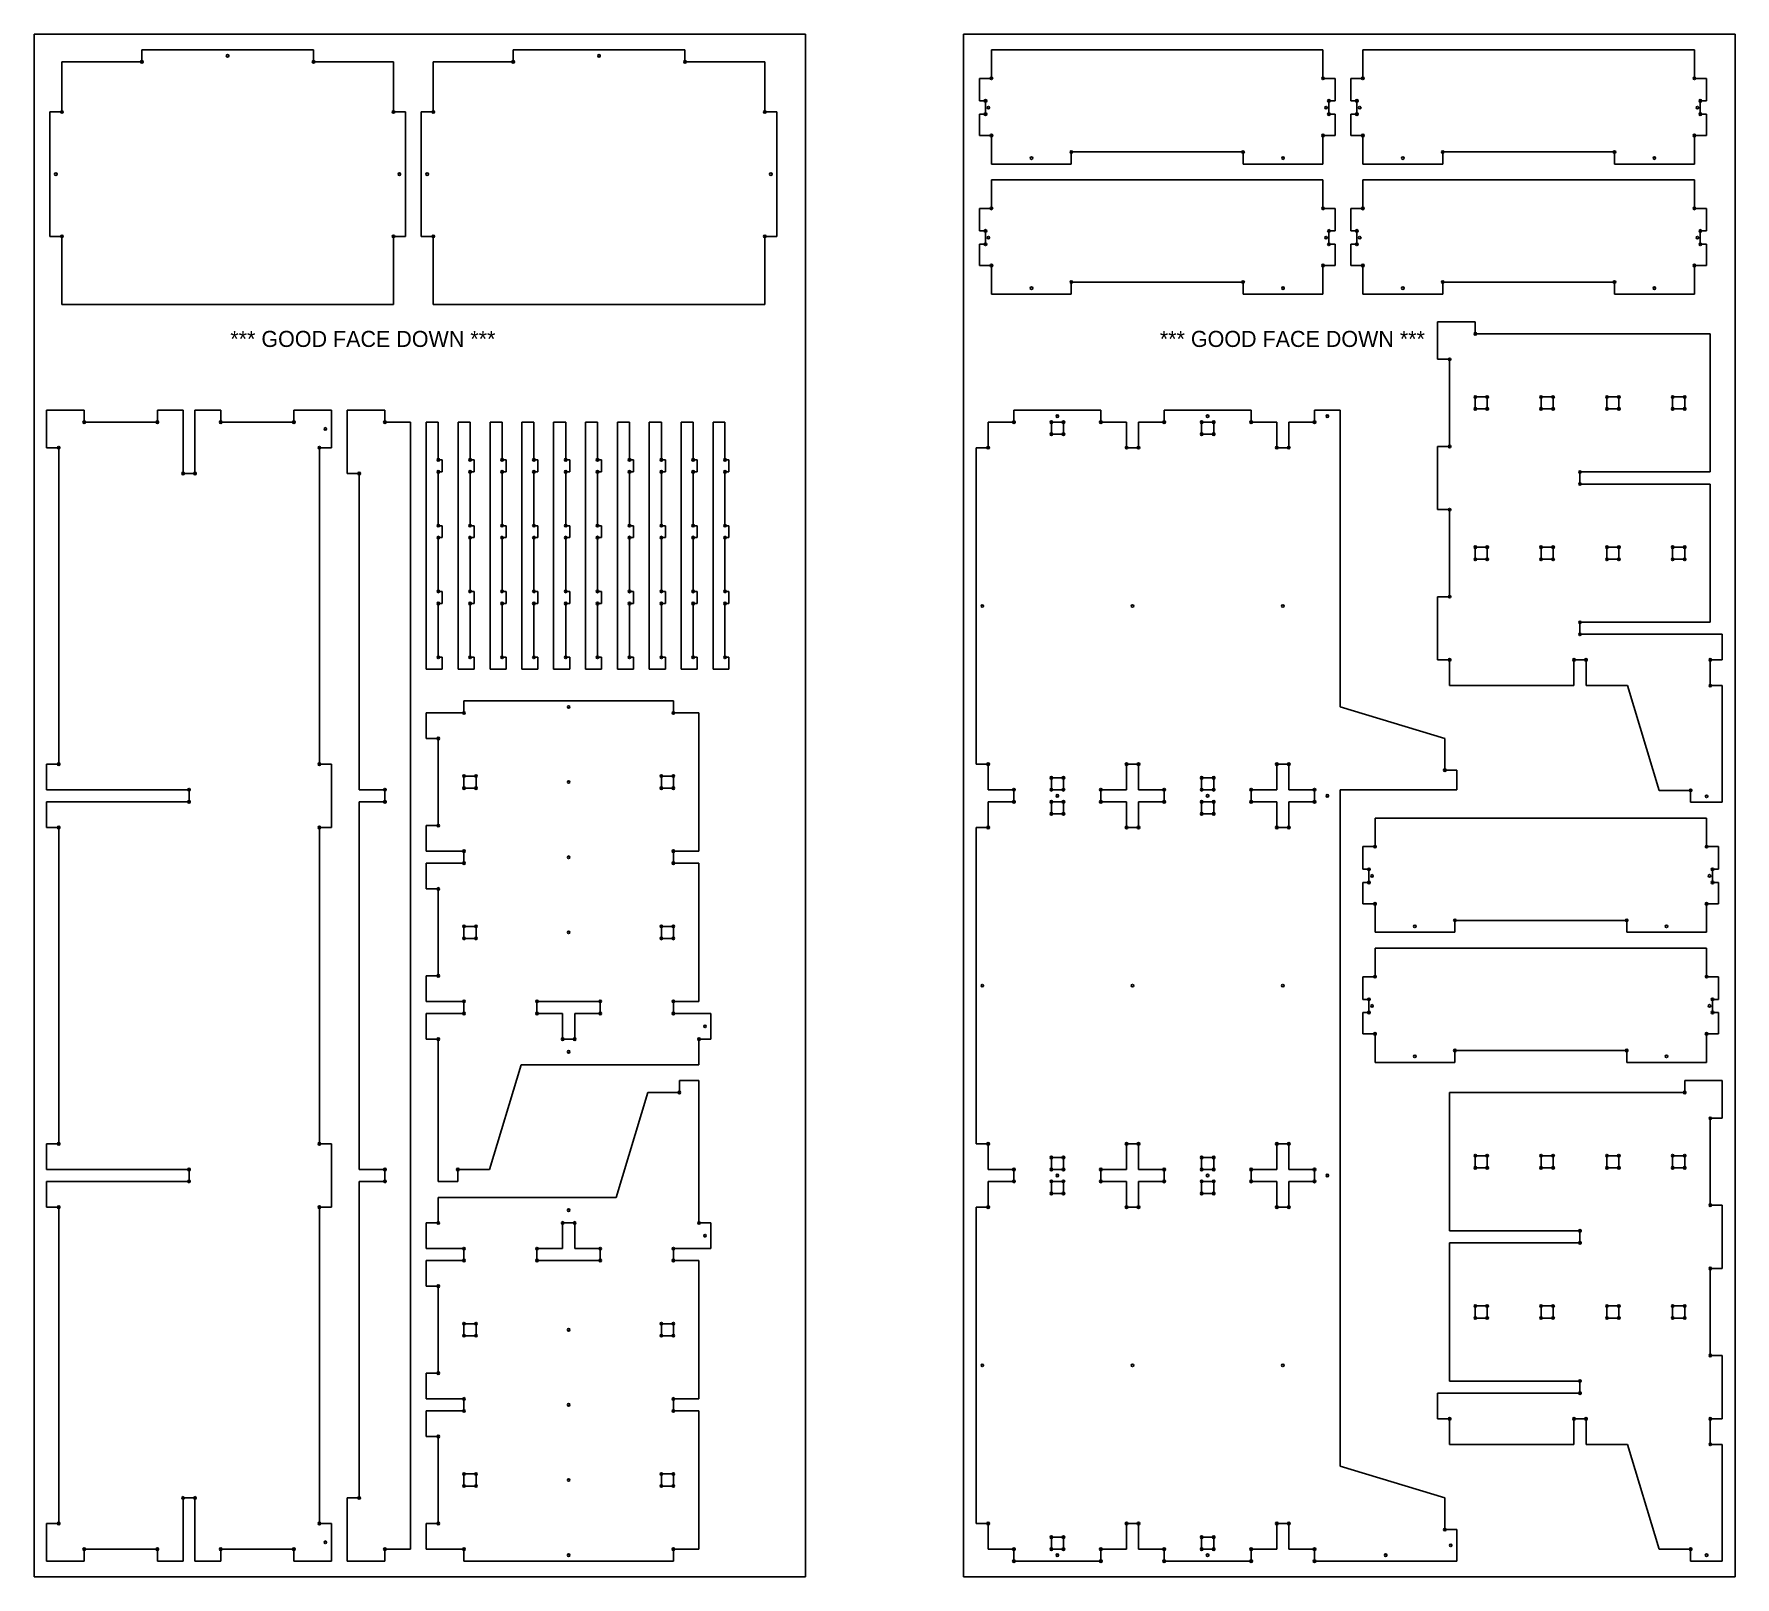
# Model space of a CAD drawing. Header units: millimetres. Extents: x 0 to 222, y 0 to 135.
# Drawn here: x 115.7 to 221.5, y 0 to 96 of the extents above; entities that cross this region are included whole.
import ezdxf

# ---------------------------------------------------------------- set-up
doc = ezdxf.new("R2010")
doc.units = ezdxf.units.MM
doc.layers.get('0').update_dxf_attribs({"true_color": 0xffffff})
doc.layers.add('000_NOTES', color=6, linetype='Continuous')
doc.layers.add('CUT_THRU-HOLE-FASTENER', color=4, linetype='Continuous')
for name, color, linetype, true_color in [('CUT_THRU', 5, 'Continuous', 0x0000ff), ('CUT_THRU-HOLE', 1, 'Continuous', 0xff0000), ('CUT_THRU-INSIDE', 96, 'Continuous', 0x008000)]:
    doc.layers.add(name, color=color, linetype=linetype, true_color=true_color)

# ---------------------------------------------------------------- blocks, each defined once
blk = doc.blocks.new('circle_hole_4mm')
at = {"extrusion": (-2e-16, 9.8e-15, -1)}
blk.add_circle((0, 0), 0.0787, dxfattribs=at)

msp = doc.modelspace()

# ---------------------------------------------------------------- linework, layer by layer
at = {"layer": '000_NOTES'}
for p, q in [((115.69, 96), (115.69, 0)), ((163.69, 96), (115.69, 96)), ((163.69, 0), (163.69, 96)), ((173.53, 96), (173.53, 0)), ((221.53, 96), (173.53, 96)), ((221.53, 0), (221.53, 96)), ((115.69, 0), (163.69, 0)), ((173.53, 0), (221.53, 0))]:
    msp.add_line(p, q, dxfattribs=at)
at = {"layer": 'CUT_THRU'}
for p, q in [((117.42, 94.27), (122.39, 94.27)), ((117.42, 91.15), (117.42, 94.27)), ((122.39, 94.27), (122.39, 95.02)), ((122.39, 95.02), (133.08, 95.02)), ((133.08, 95.02), (133.08, 94.27)), ((133.08, 94.27), (138.05, 94.27)), ((138.05, 94.27), (138.05, 91.15)), ((140.53, 94.27), (145.5, 94.27)), ((140.53, 91.15), (140.53, 94.27)), ((145.5, 94.27), (145.5, 95.02)), ((145.5, 95.02), (156.19, 95.02)), ((156.19, 95.02), (156.19, 94.27)), ((156.19, 94.27), (161.16, 94.27)), ((161.16, 94.27), (161.16, 91.15)), ((175.26, 95.02), (195.89, 95.02)), ((175.26, 93.24), (175.26, 95.02)), ((195.89, 95.02), (195.89, 93.24)), ((198.37, 95.02), (219, 95.02)), ((198.37, 93.24), (198.37, 95.02)), ((219, 95.02), (219, 93.24)), ((174.51, 93.24), (175.26, 93.24)), ((174.51, 91.84), (174.51, 93.24)), ((195.89, 93.24), (196.64, 93.24)), ((196.64, 93.24), (196.64, 91.84)), ((197.62, 93.24), (198.37, 93.24)), ((197.62, 91.84), (197.62, 93.24)), ((219, 93.24), (219.75, 93.24)), ((219.75, 93.24), (219.75, 91.84)), ((116.67, 91.15), (117.42, 91.15)), ((116.67, 83.41), (116.67, 91.15)), ((138.05, 91.15), (138.8, 91.15)), ((138.8, 91.15), (138.8, 83.41)), ((139.78, 91.15), (140.53, 91.15)), ((139.78, 83.41), (139.78, 91.15)), ((161.16, 91.15), (161.91, 91.15)), ((161.91, 91.15), (161.91, 83.41)), ((174.51, 91.84), (174.89, 91.84)), ((174.89, 91.84), (174.89, 91.01)), ((196.26, 91.01), (196.26, 91.84)), ((196.26, 91.84), (196.64, 91.84)), ((197.62, 91.84), (198, 91.84)), ((198, 91.84), (198, 91.01)), ((219.37, 91.01), (219.37, 91.84)), ((219.37, 91.84), (219.75, 91.84)), ((174.51, 89.69), (174.51, 91.01)), ((174.89, 91.01), (174.51, 91.01)), ((196.64, 91.01), (196.26, 91.01)), ((196.64, 91.01), (196.64, 89.69)), ((197.62, 89.69), (197.62, 91.01)), ((198, 91.01), (197.62, 91.01)), ((219.75, 91.01), (219.37, 91.01)), ((219.75, 91.01), (219.75, 89.69)), ((175.26, 89.69), (174.51, 89.69)), ((175.26, 87.91), (175.26, 89.69)), ((196.64, 89.69), (195.89, 89.69)), ((195.89, 89.69), (195.89, 87.91)), ((198.37, 89.69), (197.62, 89.69)), ((198.37, 87.91), (198.37, 89.69)), ((219.75, 89.69), (219, 89.69)), ((219, 89.69), (219, 87.91)), ((180.23, 87.91), (175.26, 87.91)), ((180.23, 88.66), (180.23, 87.91)), ((190.92, 88.66), (180.23, 88.66)), ((190.92, 87.91), (190.92, 88.66)), ((195.89, 87.91), (190.92, 87.91)), ((203.34, 87.91), (198.37, 87.91)), ((203.34, 88.66), (203.34, 87.91)), ((214.03, 88.66), (203.34, 88.66)), ((214.03, 87.91), (214.03, 88.66)), ((219, 87.91), (214.03, 87.91)), ((175.26, 86.93), (195.89, 86.93)), ((175.26, 85.15), (175.26, 86.93)), ((195.89, 86.93), (195.89, 85.15)), ((198.37, 86.93), (219, 86.93)), ((198.37, 85.15), (198.37, 86.93)), ((219, 86.93), (219, 85.15)), ((174.51, 85.15), (175.26, 85.15)), ((174.51, 83.75), (174.51, 85.15)), ((195.89, 85.15), (196.64, 85.15)), ((196.64, 85.15), (196.64, 83.75)), ((197.62, 85.15), (198.37, 85.15)), ((197.62, 83.75), (197.62, 85.15)), ((219, 85.15), (219.75, 85.15)), ((219.75, 85.15), (219.75, 83.75)), ((174.51, 83.75), (174.89, 83.75)), ((174.89, 83.75), (174.89, 82.92)), ((196.26, 82.92), (196.26, 83.75)), ((196.26, 83.75), (196.64, 83.75)), ((197.62, 83.75), (198, 83.75)), ((198, 83.75), (198, 82.92)), ((219.37, 82.92), (219.37, 83.75)), ((219.37, 83.75), (219.75, 83.75)), ((117.42, 83.41), (116.67, 83.41)), ((117.42, 79.17), (117.42, 83.41)), ((138.05, 83.41), (138.05, 79.17)), ((138.8, 83.41), (138.05, 83.41)), ((140.53, 83.41), (139.78, 83.41)), ((140.53, 79.17), (140.53, 83.41)), ((161.16, 83.41), (161.16, 79.17)), ((161.91, 83.41), (161.16, 83.41)), ((174.51, 81.6), (174.51, 82.92)), ((174.89, 82.92), (174.51, 82.92)), ((196.64, 82.92), (196.26, 82.92)), ((196.64, 82.92), (196.64, 81.6)), ((197.62, 81.6), (197.62, 82.92)), ((198, 82.92), (197.62, 82.92)), ((219.75, 82.92), (219.37, 82.92)), ((219.75, 82.92), (219.75, 81.6)), ((175.26, 81.6), (174.51, 81.6)), ((175.26, 79.82), (175.26, 81.6)), ((196.64, 81.6), (195.89, 81.6)), ((195.89, 81.6), (195.89, 79.82)), ((198.37, 81.6), (197.62, 81.6)), ((198.37, 79.82), (198.37, 81.6)), ((219.75, 81.6), (219, 81.6)), ((219, 81.6), (219, 79.82)), ((180.23, 80.57), (180.23, 79.82)), ((190.92, 80.57), (180.23, 80.57)), ((190.92, 79.82), (190.92, 80.57)), ((203.34, 80.57), (203.34, 79.82)), ((214.03, 80.57), (203.34, 80.57)), ((214.03, 79.82), (214.03, 80.57)), ((180.23, 79.82), (175.26, 79.82)), ((195.89, 79.82), (190.92, 79.82)), ((203.34, 79.82), (198.37, 79.82)), ((219, 79.82), (214.03, 79.82)), ((138.05, 79.17), (117.42, 79.17)), ((161.16, 79.17), (140.53, 79.17)), ((203.02, 78.1), (205.37, 78.1)), ((203.02, 75.76), (203.02, 78.1)), ((205.37, 78.1), (205.37, 77.35)), ((205.37, 77.35), (219.99, 77.35)), ((219.99, 77.35), (219.99, 68.75)), ((203.77, 75.76), (203.02, 75.76)), ((203.77, 75.76), (203.77, 70.34)), ((116.47, 70.26), (116.47, 72.6)), ((116.47, 72.6), (118.81, 72.6)), ((118.81, 72.6), (118.81, 71.85)), ((123.36, 71.85), (123.36, 72.6)), ((123.36, 72.6), (124.96, 72.6)), ((124.96, 72.6), (124.96, 68.66)), ((125.7, 72.6), (127.3, 72.6)), ((125.7, 68.66), (125.7, 72.6)), ((127.3, 71.85), (127.3, 72.6)), ((131.85, 72.6), (134.19, 72.6)), ((131.85, 71.85), (131.85, 72.6)), ((134.19, 72.6), (134.19, 70.26)), ((135.17, 68.66), (135.17, 72.6)), ((135.17, 72.6), (137.52, 72.6)), ((137.52, 72.6), (137.52, 71.85)), ((176.66, 71.85, 0), (176.66, 72.6, 0)), ((176.66, 72.6, 0), (182.07, 72.6, 0)), ((182.07, 72.6, 0), (182.07, 71.85, 0)), ((186.01, 72.6, 0), (191.42, 72.6, 0)), ((186.01, 71.85, 0), (186.01, 72.6, 0)), ((191.42, 72.6, 0), (191.42, 71.85, 0)), ((195.36, 71.85, 0), (195.36, 72.6, 0)), ((195.36, 72.6, 0), (196.95, 72.6, 0)), ((196.95, 72.6, 0), (196.95, 54.13, 0)), ((118.81, 71.85), (123.36, 71.85)), ((127.3, 71.85), (131.85, 71.85)), ((137.52, 71.85), (139.11, 71.85)), ((139.11, 71.85), (139.11, 1.73)), ((140.84, 71.85, 0), (140.09, 71.85, 0)), ((140.09, 71.85, 0), (140.09, 56.48, 0)), ((140.84, 71.85, 0), (140.84, 69.51, 0)), ((142.82, 71.85, 0), (142.08, 71.85, 0)), ((142.08, 71.85, 0), (142.08, 56.48, 0)), ((142.82, 71.85, 0), (142.82, 69.51, 0)), ((144.81, 71.85, 0), (144.06, 71.85, 0)), ((144.06, 71.85, 0), (144.06, 56.48, 0)), ((144.81, 71.85, 0), (144.81, 69.51, 0)), ((146.79, 71.85, 0), (146.04, 71.85)), ((146.04, 71.85), (146.04, 56.48)), ((146.79, 71.85, 0), (146.79, 69.51, 0)), ((148.77, 71.85, 0), (148.02, 71.85)), ((148.02, 71.85), (148.02, 56.48)), ((148.77, 71.85, 0), (148.77, 69.51, 0)), ((150.75, 71.85, 0), (150.01, 71.85)), ((150.01, 71.85), (150.01, 56.48)), ((150.75, 71.85, 0), (150.75, 69.51)), ((152.74, 71.85), (151.99, 71.85)), ((151.99, 71.85), (151.99, 56.48)), ((152.74, 71.85), (152.74, 69.51)), ((154.72, 71.85), (153.97, 71.85, 0)), ((153.97, 71.85, 0), (153.97, 56.48, 0)), ((154.72, 71.85), (154.72, 69.51)), ((156.7, 71.85), (155.95, 71.85, 0)), ((155.95, 71.85, 0), (155.95, 56.48, 0)), ((156.7, 71.85), (156.7, 69.51)), ((158.68, 71.85), (157.94, 71.85, 0)), ((157.94, 71.85, 0), (157.94, 56.48, 0)), ((158.68, 71.85), (158.68, 69.51, 0)), ((175.06, 70.26, 0), (175.06, 71.85, 0)), ((175.06, 71.85, 0), (176.66, 71.85, 0)), ((183.67, 71.85, 0), (182.07, 71.85, 0)), ((183.67, 71.85, 0), (183.67, 70.26, 0)), ((184.41, 70.26, 0), (184.41, 71.85, 0)), ((184.41, 71.85, 0), (186.01, 71.85, 0)), ((193.02, 71.85, 0), (191.42, 71.85, 0)), ((193.02, 71.85, 0), (193.02, 70.26, 0)), ((193.76, 70.26, 0), (193.76, 71.85, 0)), ((193.76, 71.85, 0), (195.36, 71.85, 0)), ((117.22, 70.26), (116.47, 70.26)), ((117.22, 50.57), (117.22, 70.26)), ((134.19, 70.26), (133.44, 70.26)), ((133.44, 70.26), (133.44, 50.57)), ((174.31, 50.57, 0), (174.31, 70.26, 0)), ((174.31, 70.26, 0), (175.06, 70.26, 0)), ((183.67, 70.26, 0), (184.41, 70.26, 0)), ((193.02, 70.26, 0), (193.76, 70.26, 0)), ((203.02, 66.41), (203.02, 70.34)), ((203.02, 70.34), (203.77, 70.34)), ((140.84, 69.51, 0), (141.09, 69.51, 0)), ((141.09, 69.51, 0), (141.09, 68.76, 0)), ((142.82, 69.51, 0), (143.07, 69.51, 0)), ((143.07, 69.51, 0), (143.07, 68.76, 0)), ((144.81, 69.51, 0), (145.06, 69.51, 0)), ((145.06, 69.51, 0), (145.06, 68.76, 0)), ((146.79, 69.51, 0), (147.04, 69.51, 0)), ((147.04, 69.51, 0), (147.04, 68.76, 0)), ((148.77, 69.51, 0), (149.02, 69.51, 0)), ((149.02, 69.51, 0), (149.02, 68.76, 0)), ((150.75, 69.51), (151, 69.51, 0)), ((151, 69.51, 0), (151, 68.76, 0)), ((152.74, 69.51), (152.99, 69.51)), ((152.99, 69.51), (152.99, 68.76)), ((154.72, 69.51), (154.97, 69.51)), ((154.97, 69.51), (154.97, 68.76)), ((156.7, 69.51), (156.95, 69.51)), ((156.95, 69.51), (156.95, 68.76)), ((158.68, 69.51, 0), (158.93, 69.51)), ((158.93, 69.51), (158.93, 68.76)), ((124.96, 68.66), (125.7, 68.66)), ((135.92, 68.66), (135.17, 68.66)), ((135.92, 48.98), (135.92, 68.66)), ((140.84, 68.76, 0), (141.09, 68.76, 0)), ((140.84, 68.76, 0), (140.84, 65.41, 0)), ((142.82, 68.76, 0), (143.07, 68.76, 0)), ((142.82, 68.76, 0), (142.82, 65.41, 0)), ((144.81, 68.76, 0), (145.06, 68.76, 0)), ((144.81, 68.76, 0), (144.81, 65.41, 0)), ((146.79, 68.76, 0), (147.04, 68.76, 0)), ((146.79, 68.76, 0), (146.79, 65.41, 0)), ((148.77, 68.76, 0), (149.02, 68.76, 0)), ((148.77, 68.76, 0), (148.77, 65.41, 0)), ((150.75, 68.76), (151, 68.76, 0)), ((150.75, 68.76), (150.75, 65.41)), ((152.74, 68.76), (152.99, 68.76)), ((152.74, 68.76), (152.74, 65.41)), ((154.72, 68.76), (154.97, 68.76)), ((154.72, 68.76), (154.72, 65.41)), ((156.7, 68.76), (156.95, 68.76)), ((156.7, 68.76), (156.7, 65.41)), ((158.68, 68.76, 0), (158.93, 68.76)), ((158.68, 68.76, 0), (158.68, 65.41, 0)), ((211.88, 68.75), (211.88, 68)), ((219.99, 68.75), (211.88, 68.75)), ((211.88, 68), (219.99, 68)), ((219.99, 68), (219.99, 59.4)), ((203.02, 66.41), (203.77, 66.41)), ((203.77, 60.99), (203.77, 66.41)), ((140.84, 65.41, 0), (141.09, 65.41, 0)), ((140.84, 64.67, 0), (141.09, 64.67, 0)), ((140.84, 64.67, 0), (140.84, 61.32, 0)), ((141.09, 65.41, 0), (141.09, 64.67, 0)), ((142.82, 65.41, 0), (143.07, 65.41, 0)), ((142.82, 64.67, 0), (143.07, 64.67, 0)), ((142.82, 64.67, 0), (142.82, 61.32, 0)), ((143.07, 65.41, 0), (143.07, 64.67, 0)), ((144.81, 65.41, 0), (145.06, 65.41, 0)), ((144.81, 64.67, 0), (145.06, 64.67, 0)), ((144.81, 64.67, 0), (144.81, 61.32, 0)), ((145.06, 65.41, 0), (145.06, 64.67, 0)), ((146.79, 65.41, 0), (147.04, 65.41, 0)), ((146.79, 64.67, 0), (147.04, 64.67, 0)), ((146.79, 64.67, 0), (146.79, 61.32, 0)), ((147.04, 65.41, 0), (147.04, 64.67, 0)), ((148.77, 65.41, 0), (149.02, 65.41, 0)), ((148.77, 64.67, 0), (149.02, 64.67, 0)), ((148.77, 64.67, 0), (148.77, 61.32)), ((149.02, 65.41, 0), (149.02, 64.67, 0)), ((150.75, 65.41), (151, 65.41, 0)), ((150.75, 64.67), (151, 64.67, 0)), ((150.75, 64.67), (150.75, 61.32)), ((151, 65.41, 0), (151, 64.67, 0)), ((152.74, 65.41), (152.99, 65.41)), ((152.74, 64.67), (152.99, 64.67)), ((152.74, 64.67), (152.74, 61.32)), ((152.99, 65.41), (152.99, 64.67)), ((154.72, 65.41), (154.97, 65.41)), ((154.72, 64.67), (154.97, 64.67)), ((154.72, 64.67), (154.72, 61.32)), ((154.97, 65.41), (154.97, 64.67)), ((156.7, 65.41), (156.95, 65.41)), ((156.7, 64.67), (156.95, 64.67)), ((156.7, 64.67), (156.7, 61.32, 0)), ((156.95, 65.41), (156.95, 64.67)), ((158.68, 65.41, 0), (158.93, 65.41)), ((158.68, 64.67, 0), (158.93, 64.67)), ((158.68, 64.67, 0), (158.68, 61.32, 0)), ((158.93, 65.41), (158.93, 64.67)), ((140.84, 61.32, 0), (141.09, 61.32, 0)), ((140.84, 60.57, 0), (141.09, 60.57, 0)), ((140.84, 60.57, 0), (140.84, 57.22, 0)), ((141.09, 61.32, 0), (141.09, 60.57, 0)), ((142.82, 61.32, 0), (143.07, 61.32, 0)), ((142.82, 60.57, 0), (143.07, 60.57, 0)), ((142.82, 60.57, 0), (142.82, 57.22)), ((143.07, 61.32, 0), (143.07, 60.57, 0)), ((144.81, 61.32, 0), (145.06, 61.32, 0)), ((144.81, 60.57, 0), (145.06, 60.57, 0)), ((144.81, 60.57, 0), (144.81, 57.22)), ((145.06, 61.32, 0), (145.06, 60.57, 0)), ((146.79, 61.32, 0), (147.04, 61.32, 0)), ((146.79, 60.57, 0), (147.04, 60.57, 0)), ((146.79, 60.57, 0), (146.79, 57.22)), ((147.04, 61.32, 0), (147.04, 60.57, 0)), ((148.77, 61.32), (149.02, 61.32, 0)), ((148.77, 60.57), (149.02, 60.57, 0)), ((148.77, 60.57), (148.77, 57.22)), ((149.02, 61.32, 0), (149.02, 60.57, 0)), ((150.75, 61.32), (151, 61.32)), ((150.75, 60.57), (151, 60.57)), ((150.75, 60.57), (150.75, 57.22, 0)), ((151, 61.32), (151, 60.57)), ((152.74, 61.32), (152.99, 61.32)), ((152.74, 60.57), (152.99, 60.57)), ((152.74, 60.57), (152.74, 57.22, 0)), ((152.99, 61.32), (152.99, 60.57)), ((154.72, 61.32), (154.97, 61.32)), ((154.72, 60.57), (154.97, 60.57)), ((154.72, 60.57), (154.72, 57.22, 0)), ((154.97, 61.32), (154.97, 60.57)), ((156.7, 61.32, 0), (156.95, 61.32)), ((156.7, 60.57, 0), (156.95, 60.57)), ((156.7, 60.57, 0), (156.7, 57.22, 0)), ((156.95, 61.32), (156.95, 60.57)), ((158.68, 61.32, 0), (158.93, 61.32, 0)), ((158.68, 60.57, 0), (158.93, 60.57, 0)), ((158.68, 60.57, 0), (158.68, 57.22, 0)), ((158.93, 61.32, 0), (158.93, 60.57, 0)), ((203.02, 57.06), (203.02, 60.99)), ((203.02, 60.99), (203.77, 60.99)), ((211.88, 59.4), (211.88, 58.65)), ((219.99, 59.4), (211.88, 59.4)), ((211.88, 58.65), (220.74, 58.65, 0)), ((220.74, 58.65, 0), (220.74, 57.06, 0)), ((140.84, 57.22, 0), (141.09, 57.22, 0)), ((141.09, 57.22, 0), (141.09, 56.48, 0)), ((142.82, 57.22), (143.07, 57.22, 0)), ((143.07, 57.22, 0), (143.07, 56.48, 0)), ((144.81, 57.22), (145.06, 57.22)), ((145.06, 57.22), (145.06, 56.48)), ((146.79, 57.22), (147.04, 57.22)), ((147.04, 57.22), (147.04, 56.48)), ((148.77, 57.22), (149.02, 57.22)), ((149.02, 57.22), (149.02, 56.48)), ((150.75, 57.22, 0), (151, 57.22)), ((151, 57.22), (151, 56.48)), ((152.74, 57.22, 0), (152.99, 57.22, 0)), ((152.99, 57.22, 0), (152.99, 56.48, 0)), ((154.72, 57.22, 0), (154.97, 57.22, 0)), ((154.97, 57.22, 0), (154.97, 56.48, 0)), ((156.7, 57.22, 0), (156.95, 57.22, 0)), ((156.95, 57.22, 0), (156.95, 56.48, 0)), ((158.68, 57.22, 0), (158.93, 57.22, 0)), ((158.93, 57.22, 0), (158.93, 56.48, 0)), ((140.09, 56.48, 0), (141.09, 56.48, 0)), ((142.08, 56.48, 0), (143.07, 56.48, 0)), ((144.06, 56.48, 0), (145.06, 56.48)), ((146.04, 56.48), (147.04, 56.48)), ((148.02, 56.48), (149.02, 56.48)), ((150.01, 56.48), (151, 56.48)), ((151.99, 56.48), (152.99, 56.48, 0)), ((153.97, 56.48, 0), (154.97, 56.48, 0)), ((155.95, 56.48, 0), (156.95, 56.48, 0)), ((157.94, 56.48, 0), (158.93, 56.48, 0)), ((203.02, 57.06), (203.77, 57.06)), ((203.77, 55.46), (203.77, 57.06)), ((212.26, 57.06), (211.51, 57.06)), ((211.51, 57.06), (211.51, 55.46)), ((212.26, 55.46), (212.26, 57.06)), ((219.99, 57.06), (220.74, 57.06, 0)), ((219.99, 57.06), (219.99, 55.46)), ((211.51, 55.46), (203.77, 55.46)), ((214.83, 55.46), (212.26, 55.46)), ((216.8, 48.94), (214.83, 55.46)), ((219.99, 55.46), (220.74, 55.46)), ((220.74, 55.46), (220.74, 48.2)), ((155.47, 54.51, 0), (142.44, 54.51, 0)), ((142.44, 54.51, 0), (142.44, 53.76, 0)), ((155.47, 53.76, 0), (155.47, 54.51, 0)), ((196.95, 54.13, 0), (203.47, 52.17, 0)), ((140.09, 53.76, 0), (140.09, 52.17, 0)), ((142.44, 53.76, 0), (140.09, 53.76, 0)), ((157.06, 53.76, 0), (155.47, 53.76, 0)), ((157.06, 45.16, 0), (157.06, 53.76, 0)), ((140.84, 52.17, 0), (140.09, 52.17, 0)), ((140.84, 52.17, 0), (140.84, 46.75, 0)), ((203.47, 52.17, 0), (203.47, 50.2, 0)), ((117.22, 50.57), (116.47, 50.57)), ((116.47, 48.98), (116.47, 50.57)), ((133.44, 50.57), (134.19, 50.57)), ((134.19, 50.57), (134.19, 46.63)), ((175.06, 50.57, 0), (174.31, 50.57, 0)), ((175.06, 48.98, 0), (175.06, 50.57, 0)), ((203.47, 50.2, 0), (204.22, 50.2, 0)), ((204.22, 50.2, 0), (204.22, 48.98, 0)), ((125.33, 48.98), (116.47, 48.98)), ((125.33, 48.23), (125.33, 48.98)), ((137.52, 48.98), (135.92, 48.98)), ((137.52, 48.23), (137.52, 48.98)), ((175.06, 48.98, 0), (176.66, 48.98, 0)), ((176.66, 48.23, 0), (176.66, 48.98, 0)), ((204.22, 48.98, 0), (196.95, 48.98, 0)), ((196.95, 48.98, 0), (196.95, 6.89, 0)), ((218.77, 48.94), (216.8, 48.94)), ((218.77, 48.2), (218.77, 48.94)), ((116.47, 46.63), (116.47, 48.23)), ((116.47, 48.23), (125.33, 48.23)), ((135.92, 25.35), (135.92, 48.23)), ((135.92, 48.23), (137.52, 48.23)), ((175.06, 46.63, 0), (175.06, 48.23, 0)), ((175.06, 48.23, 0), (176.66, 48.23, 0)), ((220.74, 48.2), (218.77, 48.2)), ((117.22, 46.63), (116.47, 46.63)), ((117.22, 26.95), (117.22, 46.63)), ((134.19, 46.63), (133.44, 46.63)), ((133.44, 46.63), (133.44, 26.95)), ((140.84, 46.75, 0), (140.09, 46.75, 0)), ((140.09, 46.75, 0), (140.09, 45.16, 0)), ((174.31, 46.63, 0), (175.06, 46.63, 0)), ((174.31, 26.95, 0), (174.31, 46.63, 0)), ((199.13, 47.21, 0), (219.76, 47.21, 0)), ((199.13, 45.44, 0), (199.13, 47.21, 0)), ((219.76, 47.21, 0), (219.76, 45.44, 0)), ((140.09, 45.16, 0), (142.44, 45.16, 0)), ((142.44, 45.16, 0), (142.44, 44.41, 0)), ((155.47, 45.16, 0), (157.06, 45.16, 0)), ((155.47, 44.41, 0), (155.47, 45.16, 0)), ((198.38, 45.44, 0), (199.13, 45.44, 0)), ((198.38, 44.03, 0), (198.38, 45.44, 0)), ((219.76, 45.44, 0), (220.5, 45.44, 0)), ((220.5, 45.44, 0), (220.5, 44.03, 0)), ((140.09, 44.41, 0), (140.09, 42.81)), ((142.44, 44.41, 0), (140.09, 44.41, 0)), ((157.06, 44.41, 0), (155.47, 44.41, 0)), ((157.06, 35.81, 0), (157.06, 44.41, 0)), ((198.38, 44.03, 0), (198.75, 44.03, 0)), ((198.75, 44.03, 0), (198.75, 43.21, 0)), ((220.13, 43.21, 0), (220.13, 44.03, 0)), ((220.13, 44.03, 0), (220.5, 44.03, 0)), ((140.84, 42.81, 0), (140.09, 42.81)), ((140.84, 42.81, 0), (140.84, 37.4, 0)), ((198.38, 41.88, 0), (198.38, 43.21, 0)), ((198.75, 43.21, 0), (198.38, 43.21, 0)), ((220.5, 43.21, 0), (220.13, 43.21, 0)), ((220.5, 43.21, 0), (220.5, 41.88, 0)), ((199.13, 41.88, 0), (198.38, 41.88, 0)), ((199.13, 40.11, 0), (199.13, 41.88, 0)), ((220.5, 41.88, 0), (219.76, 41.88, 0)), ((219.76, 41.88, 0), (219.76, 40.11, 0)), ((204.1, 40.85, 0), (204.1, 40.11, 0)), ((214.79, 40.85, 0), (204.1, 40.85, 0)), ((214.79, 40.11, 0), (214.79, 40.85, 0)), ((204.1, 40.11, 0), (199.13, 40.11, 0)), ((219.76, 40.11, 0), (214.79, 40.11, 0)), ((199.13, 39.12, 0), (219.76, 39.12, 0)), ((199.13, 37.35, 0), (199.13, 39.12, 0)), ((219.76, 39.12, 0), (219.76, 37.35, 0)), ((140.84, 37.4, 0), (140.09, 37.4, 0)), ((140.09, 37.4, 0), (140.09, 35.81, 0)), ((198.38, 37.35, 0), (199.13, 37.35, 0)), ((198.38, 35.94, 0), (198.38, 37.35, 0)), ((219.76, 37.35, 0), (220.5, 37.35, 0)), ((220.5, 37.35, 0), (220.5, 35.94, 0)), ((140.09, 35.81, 0), (142.44, 35.81, 0)), ((140.09, 35.06, 0), (140.09, 33.46, 0)), ((142.44, 35.06, 0), (140.09, 35.06, 0)), ((142.44, 35.81, 0), (142.44, 35.06, 0)), ((155.47, 35.81, 0), (157.06, 35.81, 0)), ((155.47, 35.06, 0), (155.47, 35.81, 0)), ((157.81, 35.06, 0), (155.47, 35.06, 0)), ((157.81, 33.46, 0), (157.81, 35.06, 0)), ((198.38, 35.94, 0), (198.75, 35.94, 0)), ((198.38, 33.79, 0), (198.38, 35.12, 0)), ((198.75, 35.12, 0), (198.38, 35.12, 0)), ((198.75, 35.94, 0), (198.75, 35.12, 0)), ((220.13, 35.12, 0), (220.13, 35.94, 0)), ((220.13, 35.94, 0), (220.5, 35.94, 0)), ((220.5, 35.12, 0), (220.13, 35.12, 0)), ((220.5, 35.12, 0), (220.5, 33.79, 0)), ((140.09, 33.46, 0), (140.84, 33.46, 0)), ((140.84, 33.46, 0), (140.84, 24.61, 0)), ((157.06, 31.87, 0), (157.06, 33.46, 0)), ((157.06, 33.46, 0), (157.81, 33.46, 0)), ((199.13, 33.79, 0), (198.38, 33.79, 0)), ((199.13, 32.02, 0), (199.13, 33.79, 0)), ((220.5, 33.79, 0), (219.76, 33.79, 0)), ((219.76, 33.79, 0), (219.76, 32.02, 0)), ((144.03, 25.35, 0), (146, 31.87, 0)), ((146, 31.87, 0), (157.06, 31.87, 0)), ((204.1, 32.02, 0), (199.13, 32.02, 0)), ((204.1, 32.76, 0), (204.1, 32.02, 0)), ((214.79, 32.76, 0), (204.1, 32.76, 0)), ((214.79, 32.02, 0), (214.79, 32.76, 0)), ((219.76, 32.02, 0), (214.79, 32.02, 0)), ((155.84, 30.14), (155.84, 30.89)), ((155.84, 30.89), (157.06, 30.89)), ((157.06, 30.89), (157.06, 22.03)), ((218.4, 30.14), (218.4, 30.89)), ((218.4, 30.89), (220.74, 30.89)), ((220.74, 30.89), (220.74, 28.54)), ((151.91, 23.62), (153.87, 30.14)), ((153.87, 30.14), (155.84, 30.14)), ((203.77, 30.14), (218.4, 30.14)), ((203.77, 21.54), (203.77, 30.14)), ((219.99, 28.54), (219.99, 23.13)), ((219.99, 28.54), (220.74, 28.54)), ((116.47, 25.35), (116.47, 26.95)), ((117.22, 26.95), (116.47, 26.95)), ((133.44, 26.95), (134.19, 26.95)), ((134.19, 26.95), (134.19, 23.01)), ((175.06, 26.95, 0), (174.31, 26.95, 0)), ((175.06, 25.35, 0), (175.06, 26.95, 0)), ((125.33, 25.35), (116.47, 25.35)), ((116.47, 24.61), (125.33, 24.61)), ((116.47, 23.01), (116.47, 24.61)), ((125.33, 24.61), (125.33, 25.35)), ((137.52, 25.35), (135.92, 25.35)), ((135.92, 24.61), (137.52, 24.61)), ((135.92, 4.92), (135.92, 24.61)), ((137.52, 24.61), (137.52, 25.35)), ((140.84, 24.61, 0), (142.06, 24.61, 0)), ((142.06, 25.35, 0), (144.03, 25.35, 0)), ((142.06, 24.61, 0), (142.06, 25.35, 0)), ((175.06, 25.35, 0), (176.66, 25.35, 0)), ((175.06, 24.61, 0), (176.66, 24.61, 0)), ((175.06, 24.61, 0), (175.06, 23.01, 0)), ((176.66, 24.61, 0), (176.66, 25.35, 0)), ((140.84, 23.62), (151.91, 23.62)), ((140.84, 22.03), (140.84, 23.62)), ((117.22, 23.01), (116.47, 23.01)), ((117.22, 3.33), (117.22, 23.01)), ((134.19, 23.01), (133.44, 23.01)), ((133.44, 23.01), (133.44, 3.33)), ((174.31, 3.33, 0), (174.31, 23.01, 0)), ((174.31, 23.01, 0), (175.06, 23.01, 0)), ((220.74, 23.13), (219.99, 23.13)), ((220.74, 23.13), (220.74, 19.19)), ((140.84, 22.03), (140.09, 22.03)), ((140.09, 20.43), (140.09, 22.03)), ((157.81, 22.03), (157.06, 22.03)), ((157.81, 22.03), (157.81, 20.43)), ((211.88, 21.54), (203.77, 21.54)), ((211.88, 20.79), (211.88, 21.54)), ((142.44, 20.43), (140.09, 20.43)), ((142.44, 19.69), (142.44, 20.43)), ((155.47, 20.43), (155.47, 19.69)), ((157.81, 20.43), (155.47, 20.43)), ((203.77, 20.79), (211.88, 20.79)), ((203.77, 12.19), (203.77, 20.79)), ((140.09, 18.09), (140.09, 19.69)), ((140.09, 19.69), (142.44, 19.69)), ((155.47, 19.69), (157.06, 19.69)), ((157.06, 19.69), (157.06, 11.08)), ((219.99, 19.19), (219.99, 13.78)), ((220.74, 19.19), (219.99, 19.19)), ((140.84, 18.09), (140.09, 18.09)), ((140.84, 12.68), (140.84, 18.09)), ((220.74, 13.78), (219.99, 13.78)), ((220.74, 13.78), (220.74, 9.84)), ((140.84, 12.68), (140.09, 12.68)), ((140.09, 11.08), (140.09, 12.68)), ((211.88, 12.19), (203.77, 12.19)), ((211.88, 11.44), (211.88, 12.19)), ((142.44, 11.08), (140.09, 11.08)), ((142.44, 10.33), (142.44, 11.08)), ((155.47, 11.08), (155.47, 10.33)), ((157.06, 11.08), (155.47, 11.08)), ((203.02, 11.44), (211.88, 11.44)), ((203.02, 9.84), (203.02, 11.44)), ((140.09, 8.74), (140.09, 10.33)), ((140.09, 10.33), (142.44, 10.33)), ((155.47, 10.33), (157.06, 10.33)), ((157.06, 10.33), (157.06, 1.73)), ((203.77, 9.84), (203.02, 9.84)), ((203.77, 8.25), (203.77, 9.84)), ((212.26, 9.84), (211.51, 9.84)), ((211.51, 9.84), (211.51, 8.25)), ((212.26, 8.25), (212.26, 9.84)), ((220.74, 9.84), (219.99, 9.84)), ((219.99, 9.84), (219.99, 8.25)), ((140.84, 8.74), (140.09, 8.74)), ((140.84, 3.33), (140.84, 8.74)), ((211.51, 8.25), (203.77, 8.25)), ((214.83, 8.25), (212.26, 8.25)), ((216.8, 1.73), (214.83, 8.25)), ((219.99, 8.25), (220.74, 8.25)), ((220.74, 8.25), (220.74, 0.98)), ((196.95, 6.89, 0), (203.47, 4.92, 0)), ((124.96, 4.92), (124.96, 0.98)), ((125.7, 4.92), (124.96, 4.92)), ((125.7, 0.98), (125.7, 4.92)), ((135.17, 0.98), (135.17, 4.92)), ((135.17, 4.92), (135.92, 4.92)), ((203.47, 4.92, 0), (203.47, 2.95, 0)), ((116.47, 0.98), (116.47, 3.33)), ((116.47, 3.33), (117.22, 3.33)), ((133.44, 3.33), (134.19, 3.33)), ((134.19, 3.33), (134.19, 0.98)), ((140.84, 3.33), (140.09, 3.33)), ((140.09, 1.73), (140.09, 3.33)), ((175.06, 3.33, 0), (174.31, 3.33, 0)), ((175.06, 1.73, 0), (175.06, 3.33, 0)), ((183.67, 3.33, 0), (183.67, 1.73, 0)), ((184.41, 3.33, 0), (183.67, 3.33, 0)), ((184.41, 1.73, 0), (184.41, 3.33, 0)), ((193.76, 3.33, 0), (193.02, 3.33, 0)), ((193.02, 3.33, 0), (193.02, 1.73, 0)), ((193.76, 1.73, 0), (193.76, 3.33, 0)), ((203.47, 2.95, 0), (204.22, 2.95, 0)), ((204.22, 2.95, 0), (204.22, 0.98, 0)), ((118.81, 1.73), (118.81, 0.98)), ((118.81, 1.73), (123.36, 1.73)), ((123.36, 1.73), (123.36, 0.98)), ((127.3, 1.73), (131.85, 1.73)), ((127.3, 1.73), (127.3, 0.98)), ((131.85, 0.98), (131.85, 1.73)), ((137.52, 1.73), (137.52, 0.98)), ((139.11, 1.73), (137.52, 1.73)), ((142.44, 1.73), (140.09, 1.73)), ((142.44, 0.98), (142.44, 1.73)), ((155.47, 1.73), (155.47, 0.98)), ((157.06, 1.73), (155.47, 1.73)), ((176.66, 1.73, 0), (175.06, 1.73, 0)), ((176.66, 0.98, 0), (176.66, 1.73, 0)), ((183.67, 1.73, 0), (182.07, 1.73, 0)), ((182.07, 1.73, 0), (182.07, 0.98, 0)), ((186.01, 1.73, 0), (184.41, 1.73, 0)), ((186.01, 0.98, 0), (186.01, 1.73, 0)), ((193.02, 1.73, 0), (191.42, 1.73, 0)), ((191.42, 1.73, 0), (191.42, 0.98, 0)), ((195.36, 1.73), (193.76, 1.73, 0)), ((195.36, 0.98), (195.36, 1.73)), ((218.77, 1.73), (216.8, 1.73)), ((218.77, 0.98), (218.77, 1.73)), ((118.81, 0.98), (116.47, 0.98)), ((123.36, 0.98), (124.96, 0.98)), ((125.7, 0.98), (127.3, 0.98)), ((134.19, 0.98), (131.85, 0.98)), ((137.52, 0.98), (135.17, 0.98)), ((155.47, 0.98), (142.44, 0.98)), ((182.07, 0.98, 0), (176.66, 0.98, 0)), ((191.42, 0.98, 0), (186.01, 0.98, 0)), ((204.22, 0.98, 0), (195.36, 0.98)), ((220.74, 0.98), (218.77, 0.98))]:
    msp.add_line(p, q, dxfattribs=at)
at = {"layer": 'CUT_THRU-INSIDE'}
for p, q in [((206.11, 73.42), (205.37, 73.42)), ((205.37, 73.42), (205.37, 72.68)), ((206.11, 72.68), (206.11, 73.42)), ((209.46, 73.42), (210.21, 73.42)), ((209.46, 72.68), (209.46, 73.42)), ((210.21, 73.42), (210.21, 72.68)), ((213.56, 72.68), (213.56, 73.42)), ((213.56, 73.42), (214.3, 73.42)), ((214.3, 73.42), (214.3, 72.68)), ((217.65, 73.42), (217.65, 72.68)), ((218.4, 73.42), (217.65, 73.42)), ((218.4, 72.68), (218.4, 73.42)), ((205.37, 72.68), (206.11, 72.68)), ((210.21, 72.68), (209.46, 72.68)), ((214.3, 72.68), (213.56, 72.68)), ((217.65, 72.68), (218.4, 72.68)), ((179.74, 71.85, 0), (178.99, 71.85, 0)), ((178.99, 71.85, 0), (178.99, 71.1, 0)), ((178.99, 71.1, 0), (179.74, 71.1, 0)), ((179.74, 71.85, 0), (179.74, 71.1, 0)), ((189.09, 71.85, 0), (188.34, 71.85, 0)), ((188.34, 71.85, 0), (188.34, 71.1, 0)), ((188.34, 71.1, 0), (189.09, 71.1, 0)), ((189.09, 71.85, 0), (189.09, 71.1, 0)), ((205.37, 64.07), (205.37, 63.32)), ((206.11, 64.07), (205.37, 64.07)), ((206.11, 63.32), (206.11, 64.07)), ((209.46, 64.07), (210.21, 64.07)), ((209.46, 63.32), (209.46, 64.07)), ((210.21, 64.07), (210.21, 63.32)), ((213.56, 63.32), (213.56, 64.07)), ((213.56, 64.07), (214.3, 64.07)), ((214.3, 64.07), (214.3, 63.32)), ((217.65, 64.07), (217.65, 63.32)), ((218.4, 64.07), (217.65, 64.07)), ((218.4, 63.32), (218.4, 64.07)), ((205.37, 63.32), (206.11, 63.32)), ((210.21, 63.32), (209.46, 63.32)), ((214.3, 63.32), (213.56, 63.32)), ((217.65, 63.32), (218.4, 63.32)), ((143.19, 49.83, 0), (142.44, 49.83, 0)), ((142.44, 49.83, 0), (142.44, 49.08, 0)), ((143.19, 49.08, 0), (143.19, 49.83, 0)), ((154.72, 49.08, 0), (154.72, 49.83, 0)), ((155.47, 49.83, 0), (154.72, 49.83, 0)), ((155.47, 49.08, 0), (155.47, 49.83, 0)), ((183.67, 50.57), (183.67, 48.98)), ((184.41, 50.57), (183.67, 50.57)), ((184.41, 48.98), (184.41, 50.57)), ((193.02, 50.57), (193.76, 50.57)), ((193.02, 50.57), (193.02, 48.98)), ((193.76, 48.98), (193.76, 50.57)), ((142.44, 49.08, 0), (143.19, 49.08, 0)), ((154.72, 49.08, 0), (155.47, 49.08, 0)), ((178.99, 49.72), (179.74, 49.72)), ((178.99, 48.98), (178.99, 49.72)), ((178.99, 48.98), (179.74, 48.98)), ((179.74, 48.98), (179.74, 49.72)), ((183.67, 48.98), (182.07, 48.98)), ((182.07, 48.98), (182.07, 48.23)), ((184.41, 48.98), (186.01, 48.98)), ((186.01, 48.23), (186.01, 48.98)), ((189.09, 49.72), (188.34, 49.72)), ((188.34, 49.72), (188.34, 48.98)), ((189.09, 48.98), (188.34, 48.98)), ((189.09, 48.98), (189.09, 49.72)), ((193.02, 48.98), (191.42, 48.98)), ((191.42, 48.98), (191.42, 48.23)), ((193.76, 48.98), (195.36, 48.98)), ((195.36, 48.23), (195.36, 48.98)), ((178.99, 48.23, 0), (179.74, 48.23)), ((178.99, 48.23, 0), (178.99, 47.48, 0)), ((179.74, 47.48), (179.74, 48.23)), ((183.67, 48.23), (182.07, 48.23)), ((183.67, 48.23), (183.67, 46.63)), ((184.41, 46.63), (184.41, 48.23)), ((184.41, 48.23), (186.01, 48.23)), ((189.09, 48.23), (188.34, 48.23)), ((188.34, 48.23), (188.34, 47.48)), ((189.09, 48.23), (189.09, 47.48)), ((193.02, 48.23), (191.42, 48.23)), ((193.02, 48.23), (193.02, 46.63)), ((193.76, 48.23), (195.36, 48.23)), ((193.76, 46.63), (193.76, 48.23)), ((178.99, 47.48, 0), (179.74, 47.48)), ((183.67, 46.63), (184.41, 46.63)), ((189.09, 47.48), (188.34, 47.48)), ((193.02, 46.63), (193.76, 46.63)), ((143.19, 40.48), (142.44, 40.48, 0)), ((142.44, 40.48, 0), (142.44, 39.73, 0)), ((143.19, 39.73, 0), (143.19, 40.48)), ((154.72, 39.73, 0), (154.72, 40.48, 0)), ((155.47, 40.48), (154.72, 40.48, 0)), ((155.47, 39.73), (155.47, 40.48)), ((142.44, 39.73, 0), (143.19, 39.73, 0)), ((154.72, 39.73, 0), (155.47, 39.73)), ((146.98, 35.81), (146.98, 35.06)), ((150.92, 35.81), (146.98, 35.81)), ((148.58, 35.06), (146.98, 35.06)), ((148.58, 35.06), (148.58, 33.46)), ((149.33, 35.06), (150.92, 35.06)), ((149.33, 35.06), (149.33, 33.46)), ((150.92, 35.81), (150.92, 35.06)), ((148.58, 33.46), (149.33, 33.46)), ((183.67, 26.95), (183.67, 25.35)), ((184.41, 26.95), (183.67, 26.95)), ((184.41, 25.35), (184.41, 26.95)), ((193.02, 26.95, 0), (193.76, 26.95, 0)), ((193.02, 26.95, 0), (193.02, 25.35, 0)), ((193.76, 25.35, 0), (193.76, 26.95, 0)), ((178.99, 26.1), (179.74, 26.1)), ((178.99, 25.35), (178.99, 26.1)), ((179.74, 25.35), (179.74, 26.1)), ((188.34, 26.1), (188.34, 25.35, 0)), ((189.09, 26.1), (188.34, 26.1)), ((189.09, 25.35), (189.09, 26.1)), ((205.37, 25.46), (205.37, 26.21)), ((205.37, 26.21), (206.11, 26.21)), ((206.11, 25.46), (205.37, 25.46)), ((206.11, 26.21), (206.11, 25.46)), ((209.46, 26.21), (209.46, 25.46)), ((210.21, 26.21), (209.46, 26.21)), ((209.46, 25.46), (210.21, 25.46)), ((210.21, 25.46), (210.21, 26.21)), ((213.56, 26.21), (213.56, 25.46)), ((214.3, 26.21), (213.56, 26.21)), ((213.56, 25.46), (214.3, 25.46)), ((214.3, 25.46), (214.3, 26.21)), ((217.65, 25.46), (217.65, 26.21)), ((217.65, 26.21), (218.4, 26.21)), ((218.4, 25.46), (217.65, 25.46)), ((218.4, 26.21), (218.4, 25.46)), ((179.74, 25.35), (178.99, 25.35)), ((179.74, 24.61), (178.99, 24.61)), ((178.99, 24.61), (178.99, 23.86)), ((179.74, 23.86), (179.74, 24.61)), ((183.67, 25.35), (182.07, 25.35)), ((182.07, 25.35), (182.07, 24.61)), ((183.67, 24.61), (182.07, 24.61)), ((183.67, 24.61), (183.67, 23.01)), ((184.41, 25.35), (186.01, 25.35)), ((184.41, 23.01), (184.41, 24.61)), ((184.41, 24.61), (186.01, 24.61)), ((186.01, 24.61), (186.01, 25.35)), ((189.09, 25.35), (188.34, 25.35, 0)), ((189.09, 24.61, 0), (188.34, 24.61, 0)), ((188.34, 24.61, 0), (188.34, 23.86, 0)), ((189.09, 24.61, 0), (189.09, 23.86, 0)), ((193.02, 25.35, 0), (191.42, 25.35, 0)), ((191.42, 25.35, 0), (191.42, 24.61)), ((193.02, 24.61), (191.42, 24.61)), ((193.02, 24.61), (193.02, 23.01)), ((193.76, 25.35, 0), (195.36, 25.35, 0)), ((193.76, 23.01), (193.76, 24.61, 0)), ((193.76, 24.61, 0), (195.36, 24.61, 0)), ((195.36, 24.61, 0), (195.36, 25.35, 0)), ((178.99, 23.86), (179.74, 23.86)), ((189.09, 23.86, 0), (188.34, 23.86, 0)), ((183.67, 23.01), (184.41, 23.01)), ((193.02, 23.01), (193.76, 23.01)), ((148.58, 20.43), (148.58, 22.03)), ((148.58, 22.03), (149.33, 22.03)), ((149.33, 22.03), (149.33, 20.43)), ((146.98, 19.69), (146.98, 20.43)), ((148.58, 20.43), (146.98, 20.43)), ((149.33, 20.43), (150.92, 20.43)), ((150.92, 20.43), (150.92, 19.69)), ((150.92, 19.69), (146.98, 19.69)), ((205.37, 16.11), (205.37, 16.86)), ((205.37, 16.86), (206.11, 16.86)), ((206.11, 16.11), (205.37, 16.11)), ((206.11, 16.86), (206.11, 16.11)), ((210.21, 16.86), (209.46, 16.86)), ((209.46, 16.86), (209.46, 16.11)), ((209.46, 16.11), (210.21, 16.11)), ((210.21, 16.11), (210.21, 16.86)), ((213.56, 16.86), (213.56, 16.11)), ((214.3, 16.86), (213.56, 16.86)), ((213.56, 16.11), (214.3, 16.11)), ((214.3, 16.11), (214.3, 16.86)), ((217.65, 16.11), (217.65, 16.86)), ((217.65, 16.86), (218.4, 16.86)), ((218.4, 16.11), (217.65, 16.11)), ((218.4, 16.86), (218.4, 16.11)), ((142.44, 15.01, 0), (142.44, 15.76, 0)), ((142.44, 15.76, 0), (143.19, 15.76, 0)), ((143.19, 15.01, 0), (142.44, 15.01, 0)), ((143.19, 15.76, 0), (143.19, 15.01, 0)), ((154.72, 15.76), (154.72, 15.01, 0)), ((154.72, 15.76), (155.47, 15.76, 0)), ((155.47, 15.01, 0), (154.72, 15.01, 0)), ((155.47, 15.76, 0), (155.47, 15.01, 0)), ((142.44, 6.41, 0), (142.44, 5.66, 0)), ((143.19, 6.41, 0), (142.44, 6.41, 0)), ((143.19, 6.41, 0), (143.19, 5.66, 0)), ((154.72, 6.41), (154.72, 5.66, 0)), ((155.47, 6.41, 0), (154.72, 6.41)), ((155.47, 5.66, 0), (155.47, 6.41, 0)), ((142.44, 5.66, 0), (143.19, 5.66, 0)), ((154.72, 5.66, 0), (155.47, 5.66, 0)), ((178.99, 1.73, 0), (178.99, 2.48, 0)), ((179.74, 2.48, 0), (178.99, 2.48, 0)), ((179.74, 1.73, 0), (179.74, 2.48, 0)), ((188.34, 1.73, 0), (188.34, 2.48, 0)), ((189.09, 2.48, 0), (188.34, 2.48, 0)), ((189.09, 1.73, 0), (189.09, 2.48, 0)), ((179.74, 1.73, 0), (178.99, 1.73, 0)), ((189.09, 1.73, 0), (188.34, 1.73, 0))]:
    msp.add_line(p, q, dxfattribs=at)

# ---------------------------------------------------------------- block references
at = {"layer": 'CUT_THRU-HOLE'}
for p in [(122.39, 94.27), (133.08, 94.27), (145.5, 94.27), (156.19, 94.27), (175.26, 93.24), (195.89, 93.24), (198.37, 93.24), (219, 93.24), (117.42, 91.15), (138.05, 91.15), (140.53, 91.15), (161.16, 91.15), (174.89, 91.84), (174.89, 91.01), (196.26, 91.84), (196.26, 91.01), (198, 91.84), (198, 91.01), (219.37, 91.84), (219.37, 91.01), (175.26, 89.69), (195.89, 89.69), (198.37, 89.69), (219, 89.69), (180.23, 88.66), (190.92, 88.66), (203.34, 88.66), (214.03, 88.66), (175.26, 85.15), (195.89, 85.15), (198.37, 85.15), (219, 85.15), (174.89, 83.75), (196.26, 83.75), (198, 83.75), (219.37, 83.75), (117.42, 83.41), (138.05, 83.41), (140.53, 83.41), (161.16, 83.41), (174.89, 82.92), (196.26, 82.92), (198, 82.92), (219.37, 82.92), (175.26, 81.6), (195.89, 81.6), (198.37, 81.6), (219, 81.6), (180.23, 80.57), (190.92, 80.57), (203.34, 80.57), (214.03, 80.57), (205.37, 77.35), (203.77, 75.76), (205.37, 73.42), (206.11, 73.42), (209.46, 73.42), (210.21, 73.42), (213.56, 73.42), (214.3, 73.42), (217.65, 73.42), (218.4, 73.42), (205.37, 72.68), (206.11, 72.68), (209.46, 72.68), (210.21, 72.68), (213.56, 72.68), (214.3, 72.68), (217.65, 72.68), (218.4, 72.68), (118.81, 71.85), (123.36, 71.85), (127.3, 71.85), (131.85, 71.85), (137.52, 71.85), (176.66, 71.85), (178.99, 71.85, 0), (178.99, 71.1, 0), (179.74, 71.85, 0), (179.74, 71.1, 0), (182.07, 71.85), (186.01, 71.85), (188.34, 71.85, 0), (188.34, 71.1, 0), (189.09, 71.85, 0), (189.09, 71.1, 0), (191.42, 71.85), (195.36, 71.85), (117.22, 70.26), (133.44, 70.26), (175.06, 70.26), (183.67, 70.26), (184.41, 70.26), (193.02, 70.26), (193.76, 70.26), (203.77, 70.34), (140.84, 69.51, 0), (140.84, 68.76, 0), (142.82, 69.51, 0), (142.82, 68.76, 0), (144.81, 69.51, 0), (144.81, 68.76, 0), (146.79, 69.51), (146.79, 68.76), (148.77, 69.51), (148.77, 68.76), (150.75, 69.51), (150.75, 68.76), (152.74, 69.51), (152.74, 68.76), (154.72, 69.51, 0), (154.72, 68.76, 0), (156.7, 69.51, 0), (156.7, 68.76, 0), (158.68, 69.51, 0), (158.68, 68.76, 0), (211.88, 68.75), (124.96, 68.66), (125.7, 68.66), (135.92, 68.66), (211.88, 68), (203.77, 66.41), (140.84, 65.41, 0), (140.84, 64.67, 0), (142.82, 65.41, 0), (142.82, 64.67, 0), (144.81, 65.41, 0), (144.81, 64.67, 0), (146.79, 65.41), (146.79, 64.67), (148.77, 65.41), (148.77, 64.67), (150.75, 65.41), (150.75, 64.67), (152.74, 65.41), (152.74, 64.67), (154.72, 65.41, 0), (154.72, 64.67, 0), (156.7, 65.41, 0), (156.7, 64.67, 0), (158.68, 65.41, 0), (158.68, 64.67, 0), (205.37, 64.07), (206.11, 64.07), (209.46, 64.07), (210.21, 64.07), (213.56, 64.07), (214.3, 64.07), (217.65, 64.07), (218.4, 64.07), (205.37, 63.32), (206.11, 63.32), (209.46, 63.32), (210.21, 63.32), (213.56, 63.32), (214.3, 63.32), (217.65, 63.32), (218.4, 63.32), (140.84, 61.32, 0), (142.82, 61.32, 0), (144.81, 61.32), (146.79, 61.32), (148.77, 61.32), (150.75, 61.32), (152.74, 61.32, 0), (154.72, 61.32, 0), (156.7, 61.32, 0), (158.68, 61.32, 0), (140.84, 60.57, 0), (142.82, 60.57, 0), (144.81, 60.57), (146.79, 60.57), (148.77, 60.57), (150.75, 60.57), (152.74, 60.57, 0), (154.72, 60.57, 0), (156.7, 60.57, 0), (158.68, 60.57, 0), (203.77, 60.99), (211.88, 59.4), (211.88, 58.65), (140.84, 57.22), (142.82, 57.22), (144.81, 57.22), (146.79, 57.22, 0), (148.77, 57.22, 0), (150.75, 57.22, 0), (152.74, 57.22, 0), (154.72, 57.22, 0), (156.7, 57.22, 0), (158.68, 57.22, 0), (203.77, 57.06), (211.51, 57.06), (212.26, 57.06), (219.99, 57.06), (219.99, 55.46), (117.22, 50.57), (133.44, 50.57), (175.06, 50.57), (178.99, 49.72), (179.74, 49.72), (183.67, 50.57), (184.41, 50.57), (188.34, 49.72), (189.09, 49.72), (193.02, 50.57), (193.76, 50.57), (203.47, 50.2), (125.33, 48.98), (137.52, 48.98), (176.66, 48.98), (178.99, 48.98), (179.74, 48.98), (182.07, 48.98), (186.01, 48.98), (188.34, 48.98), (189.09, 48.98), (191.42, 48.98), (195.36, 48.98), (218.77, 48.94), (125.33, 48.23), (137.52, 48.23), (176.66, 48.23, 0), (178.99, 48.23, 0), (179.74, 48.23), (182.07, 48.23), (186.01, 48.23), (188.34, 48.23), (189.09, 48.23), (191.42, 48.23), (195.36, 48.23), (117.22, 46.63), (133.44, 46.63), (175.06, 46.63, 0), (178.99, 47.48, 0), (179.74, 47.48), (183.67, 46.63), (184.41, 46.63), (188.34, 47.48), (189.09, 47.48), (193.02, 46.63), (193.76, 46.63), (199.13, 45.44, 0), (219.76, 45.44, 0), (198.75, 44.03, 0), (220.13, 44.03, 0), (198.75, 43.21, 0), (220.13, 43.21, 0), (199.13, 41.88, 0), (219.76, 41.88, 0), (204.1, 40.85, 0), (214.79, 40.85, 0), (199.13, 37.35, 0), (219.76, 37.35, 0), (198.75, 35.94, 0), (220.13, 35.94, 0), (198.75, 35.12, 0), (220.13, 35.12, 0), (199.13, 33.79, 0), (219.76, 33.79, 0), (204.1, 32.76, 0), (214.79, 32.76, 0), (218.4, 30.14), (219.99, 28.54), (117.22, 26.95), (133.44, 26.95), (175.06, 26.95), (183.67, 26.95), (184.41, 26.95), (193.02, 26.95), (193.76, 26.95), (125.33, 25.35), (137.52, 25.35), (176.66, 25.35), (178.99, 26.1), (178.99, 25.35), (179.74, 26.1), (179.74, 25.35), (182.07, 25.35, 0), (186.01, 25.35), (188.34, 26.1), (188.34, 25.35), (189.09, 26.1), (189.09, 25.35), (191.42, 25.35), (195.36, 25.35), (205.37, 26.21), (205.37, 25.46), (206.11, 26.21), (206.11, 25.46), (209.46, 26.21), (209.46, 25.46), (210.21, 26.21), (210.21, 25.46), (213.56, 26.21), (213.56, 25.46), (214.3, 26.21), (214.3, 25.46), (217.65, 26.21), (217.65, 25.46), (218.4, 26.21), (218.4, 25.46), (125.33, 24.61), (137.52, 24.61), (176.66, 24.61), (178.99, 24.61, 0), (179.74, 24.61), (182.07, 24.61, 0), (186.01, 24.61), (188.34, 24.61), (189.09, 24.61), (191.42, 24.61), (195.36, 24.61), (178.99, 23.86, 0), (179.74, 23.86), (188.34, 23.86), (189.09, 23.86), (117.22, 23.01), (133.44, 23.01), (175.06, 23.01, 0), (183.67, 23.01), (184.41, 23.01), (193.02, 23.01), (193.76, 23.01), (219.99, 23.13), (211.88, 21.54), (211.88, 20.79), (219.99, 19.19), (205.37, 16.86), (206.11, 16.86), (209.46, 16.86), (210.21, 16.86), (213.56, 16.86), (214.3, 16.86), (217.65, 16.86), (218.4, 16.86), (205.37, 16.11), (206.11, 16.11), (209.46, 16.11), (210.21, 16.11), (213.56, 16.11), (214.3, 16.11), (217.65, 16.11), (218.4, 16.11), (219.99, 13.78), (211.88, 12.19), (211.88, 11.44), (203.77, 9.84), (211.51, 9.84), (212.26, 9.84), (219.99, 9.84), (219.99, 8.25), (124.96, 4.92), (125.7, 4.92), (135.92, 4.92), (117.22, 3.33), (133.44, 3.33), (175.06, 3.33, 0), (183.67, 3.33, 0), (184.41, 3.33, 0), (193.02, 3.33, 0), (193.76, 3.33, 0), (178.99, 2.48, 0), (179.74, 2.48, 0), (188.34, 2.48, 0), (189.09, 2.48, 0), (203.47, 2.95, 0), (118.81, 1.73), (123.36, 1.73), (127.3, 1.73), (131.85, 1.73), (137.52, 1.73), (176.66, 1.73, 0), (176.66, 0.98, 0), (178.99, 1.73, 0), (179.74, 1.73, 0), (182.07, 1.73, 0), (182.07, 0.98, 0), (186.01, 1.73, 0), (186.01, 0.98, 0), (188.34, 1.73, 0), (189.09, 1.73, 0), (191.42, 1.73, 0), (191.42, 0.98, 0), (195.36, 1.73, 0), (195.36, 0.98, 0), (218.77, 1.73)]:
    msp.add_blockref('circle_hole_4mm', p, dxfattribs=at)
at = {"layer": 'CUT_THRU-HOLE', "xscale": -1}
for p in [(142.44, 53.76), (155.47, 53.76), (140.84, 52.17), (142.44, 49.83, 0), (143.19, 49.83, 0), (154.72, 49.83, 0), (155.47, 49.83, 0), (142.44, 49.08, 0), (143.19, 49.08, 0), (154.72, 49.08, 0), (155.47, 49.08, 0), (140.84, 46.75), (142.44, 45.16), (142.44, 44.41), (155.47, 45.16), (155.47, 44.41), (140.84, 42.81, 0), (142.44, 40.48, 0), (143.19, 40.48), (154.72, 40.48, 0), (155.47, 40.48), (142.44, 39.73, 0), (143.19, 39.73, 0), (154.72, 39.73, 0), (155.47, 39.73, 0), (140.84, 37.4, 0), (142.44, 35.81), (142.44, 35.06), (146.98, 35.81), (146.98, 35.06), (150.92, 35.81), (150.92, 35.06), (155.47, 35.81), (155.47, 35.06), (140.84, 33.46), (148.58, 33.46), (149.33, 33.46), (157.06, 33.46), (142.06, 25.35)]:
    msp.add_blockref('circle_hole_4mm', p, dxfattribs=at)
at = {"layer": 'CUT_THRU-HOLE', "xscale": -1, "rotation": 180}
for p in [(155.84, 30.14), (140.84, 22.03), (148.58, 22.03), (149.33, 22.03), (157.06, 22.03), (142.44, 20.43), (146.98, 20.43), (150.92, 20.43), (155.47, 20.43), (142.44, 19.69), (146.98, 19.69), (150.92, 19.69), (155.47, 19.69), (140.84, 18.09), (142.44, 15.76, 0), (142.44, 15.01), (143.19, 15.76, 0), (143.19, 15.01, 0), (154.72, 15.76, 0), (154.72, 15.01), (155.47, 15.76, 0), (155.47, 15.01, 0), (140.84, 12.68, 0), (142.44, 11.08), (155.47, 11.08), (142.44, 10.33), (155.47, 10.33), (140.84, 8.74, 0), (142.44, 6.41, 0), (143.19, 6.41, 0), (154.72, 6.41, 0), (155.47, 6.41, 0), (142.44, 5.66, 0), (143.19, 5.66, 0), (154.72, 5.66, 0), (155.47, 5.66, 0), (140.84, 3.33, 0), (142.44, 1.73), (155.47, 1.73)]:
    msp.add_blockref('circle_hole_4mm', p, dxfattribs=at)
at = {"layer": 'CUT_THRU-HOLE-FASTENER'}
for p in [(127.73, 94.64), (150.84, 94.64), (175.07, 91.42), (196.08, 91.42), (198.18, 91.42), (219.19, 91.42), (177.75, 88.28), (193.4, 88.28), (200.86, 88.28), (216.51, 88.28), (117.04, 87.28), (138.42, 87.28), (140.15, 87.28), (161.53, 87.28), (175.07, 83.33), (196.08, 83.33), (198.18, 83.33), (219.19, 83.33), (177.75, 80.19), (193.4, 80.19), (200.86, 80.19), (216.51, 80.19), (179.36, 72.22), (188.71, 72.22), (196.16, 72.22), (133.81, 71.43), (174.69, 60.41), (184.04, 60.41), (193.39, 60.41), (179.36, 48.6, 0), (188.71, 48.6, 0), (196.16, 48.6, 0), (219.76, 48.57), (198.94, 43.62, 0), (219.94, 43.62, 0), (201.61, 40.48, 0), (217.27, 40.48, 0), (174.69, 36.79), (184.04, 36.79), (193.39, 36.79), (198.94, 35.53, 0), (219.94, 35.53, 0), (201.61, 32.39, 0), (217.27, 32.39, 0), (179.36, 24.98), (188.71, 24.98), (196.16, 24.98, 0), (174.69, 13.17), (184.04, 13.17), (193.39, 13.17), (133.81, 2.16), (179.36, 1.36, 0), (188.71, 1.36, 0), (199.79, 1.36, 0), (203.84, 1.97, 0), (219.76, 1.36)]:
    msp.add_blockref('circle_hole_4mm', p, dxfattribs=at)
at = {"layer": 'CUT_THRU-HOLE-FASTENER', "xscale": -1}
for p in [(148.95, 54.13), (148.95, 49.46, 0), (148.95, 44.78), (148.95, 40.11, 0), (157.44, 34.26), (148.95, 32.67)]:
    msp.add_blockref('circle_hole_4mm', p, dxfattribs=at)
at = {"layer": 'CUT_THRU-HOLE-FASTENER', "xscale": -1, "rotation": 180}
for p in [(148.95, 22.82), (157.44, 21.23), (148.95, 15.38, 0), (148.95, 10.71), (148.95, 6.03, 0), (148.95, 1.36)]:
    msp.add_blockref('circle_hole_4mm', p, dxfattribs=at)

# ---------------------------------------------------------------- texts
at = {"layer": '000_NOTES'}
for p in [(127.9, 76.53), (185.74, 76.53)]:
    msp.add_text('*** GOOD FACE DOWN ***', height=1, dxfattribs=at).set_placement(p)

doc.saveas('drawing.dxf')
